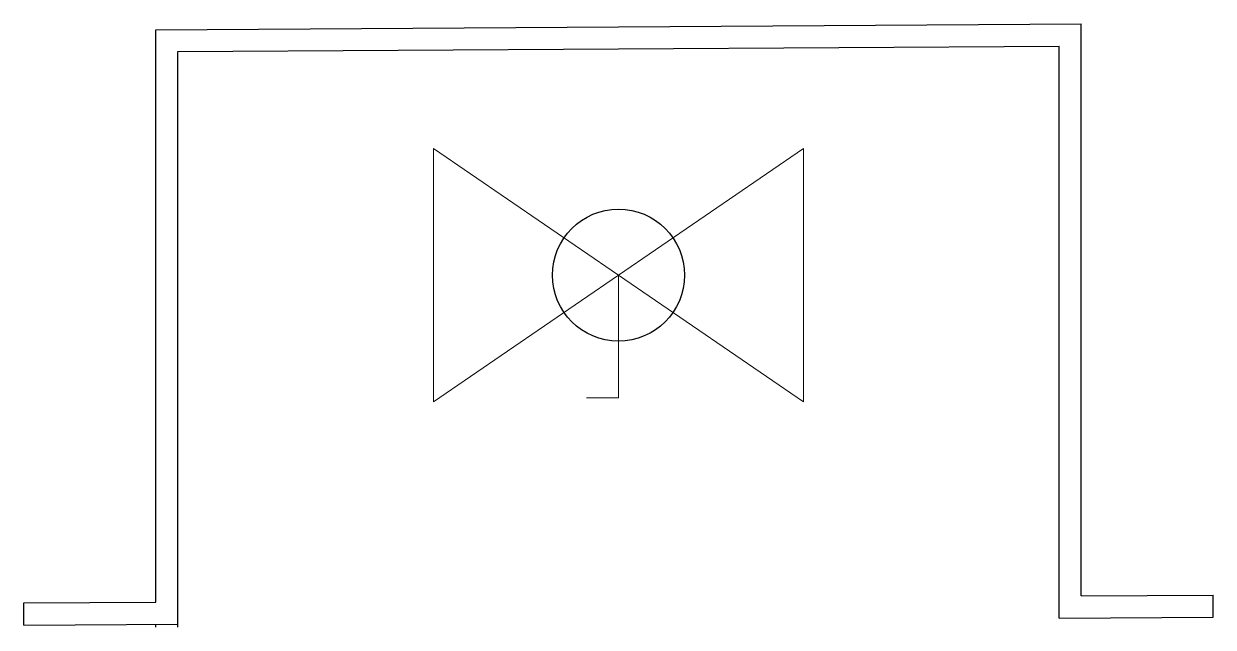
# Model space of a CAD drawing. Header units: inches. Extents: x 109.16 to 115.91, y -89.8 to -86.37.
import ezdxf

# ---------------------------------------------------------------- set-up
doc = ezdxf.new("R2010")
doc.units = ezdxf.units.IN
doc.header["$MEASUREMENT"] = 0
doc.layers.add('M101-HVAC', color=7, linetype='Continuous', lineweight=9)

msp = doc.modelspace()

# ---------------------------------------------------------------- linework, layer by layer
at = {"layer": 'M101-HVAC', "lineweight": 30}
for p, q in [((109.9064, -86.4058), (115.1564, -86.3719)), ((115.1564, -89.6221), (115.1564, -86.3719)), ((109.9064, -89.6568), (109.9064, -86.4058)), ((110.0314, -86.5303), (115.0314, -86.4992)), ((110.0314, -89.8), (110.0314, -86.5303)), ((115.0314, -89.7481), (115.0314, -86.4992)), ((115.1564, -89.6221), (115.9064, -89.6172)), ((115.9064, -89.7422), (115.9064, -89.6172)), ((109.1564, -89.6618), (109.9064, -89.6568)), ((109.1564, -89.7876), (109.1564, -89.6618)), ((115.0314, -89.7481), (115.9064, -89.7422)), ((109.1564, -89.7876), (110.0314, -89.7817)), ((109.9064, -89.8), (109.9064, -89.7825))]:
    msp.add_line(p, q, dxfattribs=at)
at = {"layer": 'M101-HVAC'}
for p, q in [((111.482, -87.0803), (111.482, -87.4427)), ((112.5314, -87.8), (111.482, -87.0803)), ((112.5314, -87.8), (113.5808, -87.0803)), ((113.5808, -87.0803), (113.5808, -87.4427)), ((111.482, -87.4427), (111.482, -87.8)), ((113.5808, -87.4427), (113.5808, -87.8)), ((111.482, -88.1573), (111.482, -87.8)), ((112.5314, -87.8), (111.482, -88.5197)), ((112.5314, -87.8), (113.5808, -88.5197)), ((113.5808, -88.1573), (113.5808, -87.8)), ((111.482, -88.5197), (111.482, -88.1573)), ((113.5808, -88.5197), (113.5808, -88.1573))]:
    msp.add_line(p, q, dxfattribs=at)
msp.add_lwpolyline([(112.5314, -87.8), (112.5314, -88.4975), (112.3492, -88.4975)], dxfattribs=at)
at = {"layer": 'M101-HVAC', "lineweight": 30}
msp.add_circle((112.5314, -87.8), 0.375, dxfattribs=at)

doc.saveas('drawing.dxf')
